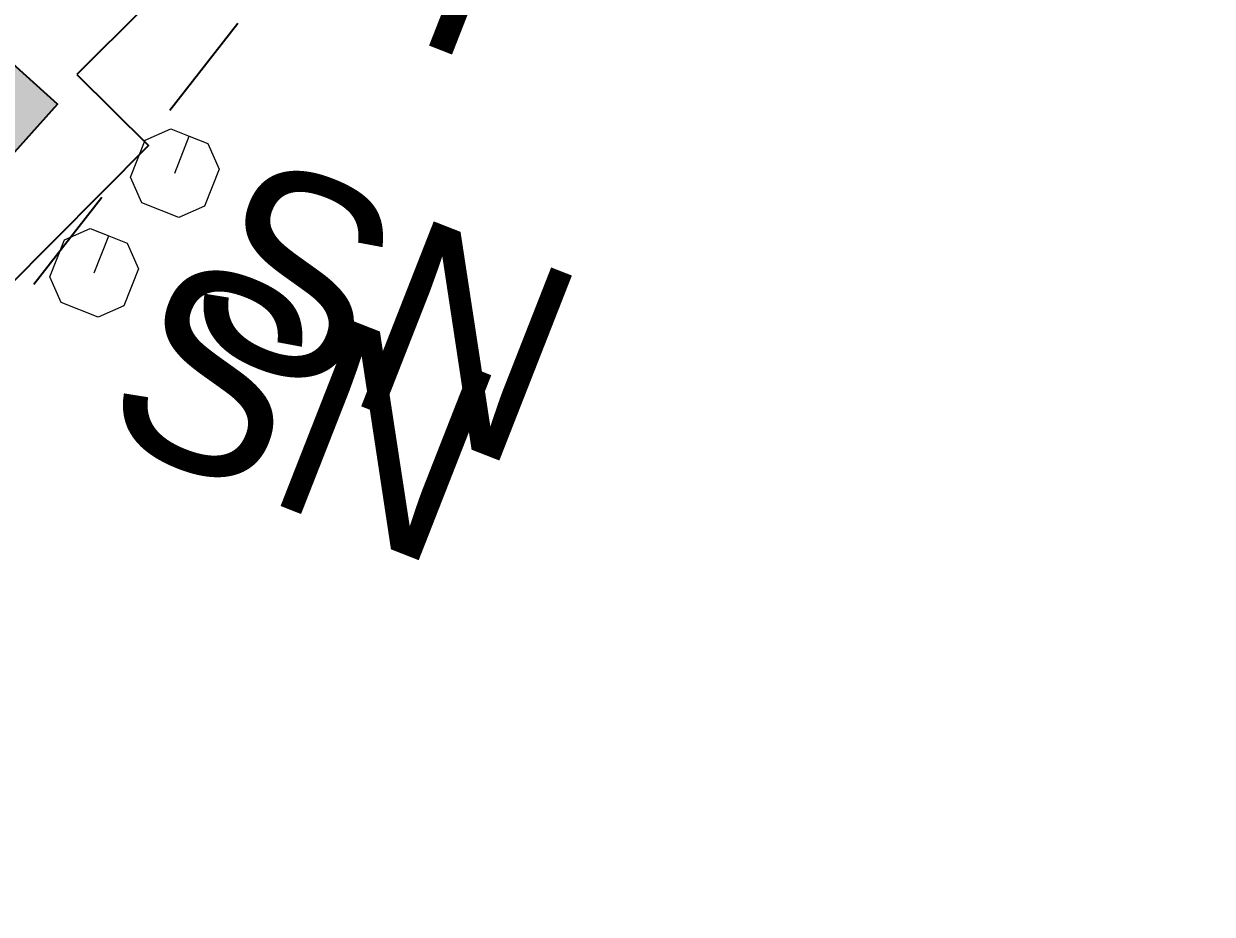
# Model space of a CAD drawing. Extents: x 421500 to 422711, y 436000 to 437000.
# Drawn here: x 422014.79 to 422020.17, y 436529.95 to 436533.98 of the extents above; entities that cross this region are included whole.
import ezdxf
from ezdxf.enums import TextEntityAlignment as Align

# ---------------------------------------------------------------- set-up
doc = ezdxf.new("R2010")
doc.units = 0
doc.linetypes.add('716709-ExBase$0$BLIP', pattern=[1, 0.5, -0.5])
doc.layers.get('0').update_dxf_attribs({"color": 210})
doc.layers.add('716709-ExBase$0$LCCPoint Features', color=8, linetype='Continuous', lineweight=0)
for name, color, linetype in [('716709-ExBase$0$XC-LCCVerges', 251, '716709-ExBase$0$BLIP'), ('Pr-Edging', 7, 'Continuous'), ('Pr-KerbEdge', 8, 'Continuous'), ('XREF UTC_716709_AJB_1b$0$du-UTCBOX', 42, 'Continuous')]:
    doc.layers.add(name, color=color, linetype=linetype)
doc.styles.add('716709-ExBase$0$Style-WORKING', font='WORKING.shx')

# ---------------------------------------------------------------- blocks, each defined once
blk = doc.blocks.new('XREF UTC_716709_AJB_1b$0$HALDO')
at = {"flags": 128}
blk.add_lwpolyline([(-0.3, -0.2), (0.3, -0.2), (0.3, 0.2), (-0.3, 0.2)], close=True, dxfattribs=at)
blk.add_solid([(-0.3, 0.2), (-0.3, -0.2), (0.3, 0.2), (0.3, -0.2)])
blk = doc.blocks.new('716709-ExBase$0$MSL1')
at = {"color": 0, "linetype": 'ByBlock', "lineweight": -2, "flags": 128}
blk.add_lwpolyline([(0, 0), (0, 1), (0.5, 1), (1, 0.5), (1, -0.5), (0.5, -1), (-0.5, -1), (-1, -0.5), (-1, 0.5), (-0.5, 1), (0, 1)], dxfattribs=at)

msp = doc.modelspace()

# ---------------------------------------------------------------- linework, layer by layer
at = {"layer": '716709-ExBase$0$XC-LCCVerges', "flags": 128}
for points in [[(422042.536, 436488.9753), (422041.4299, 436487.1963), (422032.6103, 436491.8084), (422025.2079, 436496.0891), (422021.775, 436498.4505), (422018.472, 436500.9903), (422015.9997, 436502.9311), (422013.602, 436504.9723), (422011.5341, 436507.3489), (422010.3046, 436509.2785), (422009.2899, 436511.3316), (422008.616, 436513.5219), (422008.4031, 436516.0843), (422008.6528, 436518.641), (422009.1539, 436521.1562), (422010.3275, 436524.8893), (422011.9913, 436528.4311), (422014.017, 436531.7577), (422016.4155, 436534.8264), (422021.4992, 436539.6674), (422032.0665, 436547.4618), (422038.3158, 436551.8897), (422045.1688, 436556.9276), (422052.211, 436562.3208), (422061.1239, 436569.199), (422061.965, 436569.1653), (422064.1192, 436566.7163), (422065.4463, 436565.0252), (422067.1132, 436562.9012)], [(422042.536, 436488.9753), (422041.4299, 436487.1963), (422032.6103, 436491.8084), (422025.2079, 436496.0891), (422021.775, 436498.4505), (422018.472, 436500.9903), (422015.9997, 436502.9311), (422013.602, 436504.9723), (422011.5341, 436507.3489), (422010.3046, 436509.2785), (422009.2899, 436511.3316), (422008.616, 436513.5219), (422008.4031, 436516.0843), (422008.6528, 436518.641), (422009.1539, 436521.1562), (422010.3275, 436524.8893), (422011.9913, 436528.4311), (422014.017, 436531.7577), (422016.4155, 436534.8264), (422021.4992, 436539.6674), (422032.0665, 436547.4618), (422038.3158, 436551.8897), (422045.1688, 436556.9276), (422052.211, 436562.3208), (422061.1239, 436569.199), (422061.965, 436569.1653), (422062.1128, 436568.9973)]]:
    msp.add_lwpolyline(points, dxfattribs=at)
at = {"layer": 'Pr-Edging', "flags": 128}
for points in [[(422062.7171, 436568.3103), (422062.1128, 436568.9973), (422057.1737, 436565.3535, -0.005602), (422055.0332, 436563.8111), (422028.9524, 436545.4579, 0.042932), (422015.0309, 436533.7551, 0.042932)], [(422015.0309, 436533.7551), (422015.3556, 436533.4329), (422014.711, 436532.7834), (422014.3863, 436533.1057, 0.004735), (422012.9905, 436531.6601, 0.404434), (422013.2256, 436508.7209), (422013.7318, 436508.2081, 0.052241), (422018.8049, 436504.0422), (422028.4911, 436497.6527), (422041.4299, 436487.1963)]]:
    msp.add_lwpolyline(points, format="xyb", dxfattribs=at)
at = {"layer": 'Pr-KerbEdge', "flags": 128}
msp.add_lwpolyline([(422039.6909, 436486.2216), (422016.9465, 436501.225, -0.052241), (422011.3298, 436505.8372), (422010.8236, 436506.35, -0.404434), (422010.5405, 436533.9813, -0.049838), (422027.0101, 436548.2179), (422053.0909, 436566.5712, 0.005602), (422055.17, 436568.0694), (422082.6455, 436588.3394, 0.01839), (422089.2252, 436593.5779, 0.008127), (422104.1539, 436606.8152, 0.021753), (422111.1892, 436613.8473), (422145.4073, 436651.1627), (422166.5782, 436675.16)], format="xyb", dxfattribs=at)
at = {"layer": 'Pr-KerbEdge'}
msp.add_arc((422086.9238, 436454.9562), 118.125, 133.732121, 133.732121, dxfattribs=at)

# ---------------------------------------------------------------- block references
at = {"layer": '716709-ExBase$0$LCCPoint Features', "xscale": 0.18, "yscale": 0.18, "zscale": 0.18, "rotation": 338.5807557840462}
for p in [(422015.4744, 436533.3081), (422015.4744, 436533.3081), (422015.1093, 436532.8568), (422015.1093, 436532.8568)]:
    msp.add_blockref('716709-ExBase$0$MSL1', p, dxfattribs=at)
at = {"layer": 'XREF UTC_716709_AJB_1b$0$du-UTCBOX', "color": 4, "rotation": 48.00136896523273}
msp.add_blockref('XREF UTC_716709_AJB_1b$0$HALDO', (422014.5936, 436533.5309), dxfattribs=at)

# ---------------------------------------------------------------- texts
at = {"layer": '716709-ExBase$0$LCCPoint Features', "style": '716709-ExBase$0$Style-WORKING'}
for s, p in [('BT', (422015.9174, 436535.1308)), ('BT', (422015.9174, 436535.1308)), ('SN', (422015.808, 436533.419)), ('SN', (422015.808, 436533.419)), ('SN', (422015.4428, 436532.9676)), ('SN', (422015.4428, 436532.9676))]:
    msp.add_text(s, height=0.9, rotation=338.5808, dxfattribs=at).set_placement(p, align=Align.TOP_LEFT)

doc.saveas('drawing.dxf')
